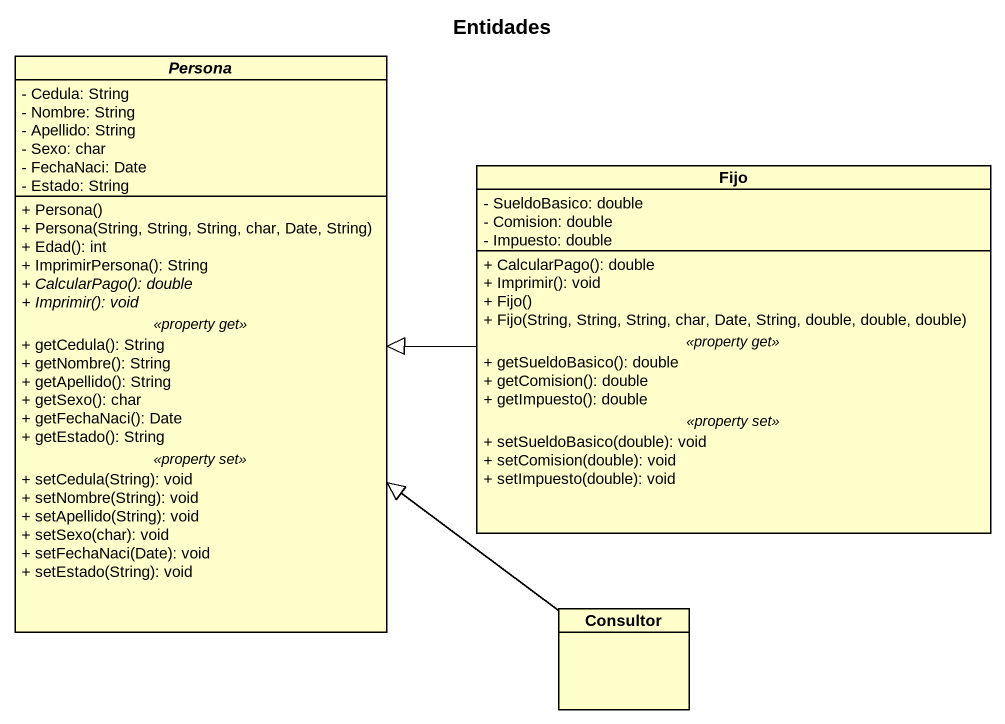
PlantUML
@startuml
title Entidades
hide circle
hide empty members
skinparam classAttributeIconSize 0
abstract class Persona {
  - Cedula: String
  - Nombre: String
  - Apellido: String
  - Sexo: char
  - FechaNaci: Date
  - Estado: String
  --
  + Persona()
  + Persona(String, String, String, char, Date, String)
  + Edad(): int
  + ImprimirPersona(): String
  {abstract} + CalcularPago(): double
  {abstract} + Imprimir(): void
  .. <<property get>> ..
  + getCedula(): String
  + getNombre(): String
  + getApellido(): String
  + getSexo(): char
  + getFechaNaci(): Date
  + getEstado(): String
  .. <<property set>> ..
  + setCedula(String): void
  + setNombre(String): void
  + setApellido(String): void
  + setSexo(char): void
  + setFechaNaci(Date): void
  + setEstado(String): void
}
class Fijo {
  - SueldoBasico: double
  - Comision: double
  - Impuesto: double
  --
  + CalcularPago(): double
  + Imprimir(): void
  + Fijo()
  + Fijo(String, String, String, char, Date, String, double, double, double)
  .. <<property get>> ..
  + getSueldoBasico(): double
  + getComision(): double
  + getImpuesto(): double
  .. <<property set>> ..
  + setSueldoBasico(double): void
  + setComision(double): void
  + setImpuesto(double): void
}
class Consultor
Fijo -left-|> Persona
Consultor -up-|> Persona
@enduml
